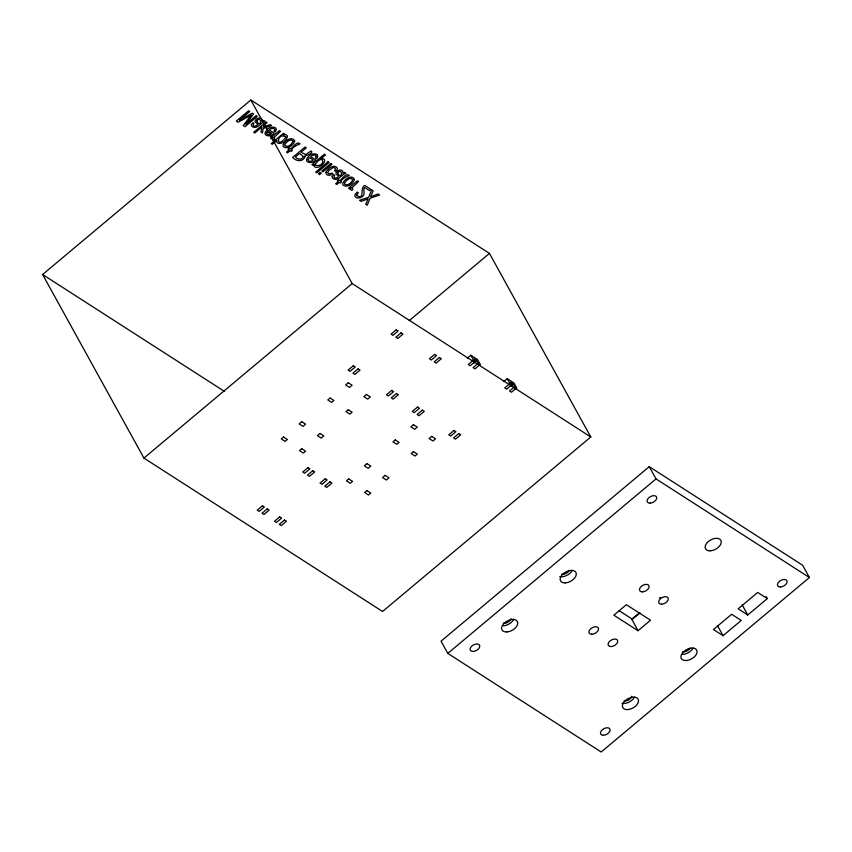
<?xml version="1.0" encoding="UTF-8"?>
<svg xmlns="http://www.w3.org/2000/svg" width="852" height="852" viewBox="0 0 852 852"><rect width="100%" height="100%" fill="white"/><g stroke="black" fill="none" stroke-linecap="round" stroke-linejoin="round"><path stroke-width="1.28" d="M42.6 274.514L250.829 100.004L489.453 253.406L590.787 436.98L382.559 611.48L143.935 458.088L42.6 274.514L224.353 391.345M143.935 458.088L352.174 283.578L590.787 436.98M409.205 320.65L489.453 253.406M467.333 358.159L470.805 355.252L477.514 359.565L480.219 364.464L475.011 368.831L473.094 367.595L478.302 363.229L480.219 364.464M475.427 361.386L473.51 360.151L468.302 364.518L470.219 365.742L475.427 361.386L474.074 358.937L476.95 360.779L478.302 363.229M474.351 362.963L476.95 360.779M503.766 381.579L507.228 378.671L513.937 382.985L516.642 387.884L511.445 392.239L509.528 391.015L514.725 386.648L516.642 387.884M511.85 384.806L509.933 383.57L504.735 387.926L506.652 389.162L511.85 384.806L510.497 382.356L513.373 384.199L514.725 386.648M510.774 386.382L513.373 384.199M649.256 466.662L441.059 641.151L447.811 653.399L601.192 751.996L809.4 577.518L802.637 565.259L649.256 466.662L656.019 478.909L809.4 577.518M447.811 653.399L656.019 478.909M637.999 630.714L613.855 615.187L626.369 604.696L650.523 620.224L637.999 630.714L631.715 618.999L639.895 612.62M631.918 619.692L639.618 613.227M723.039 635.688L741.251 620.426L731.666 614.26L713.454 629.532L723.039 635.688L717.501 625.666M767.279 598.615L757.694 592.449L738.173 608.807L747.758 614.974L767.279 598.615L766.054 596.389M619.159 610.703L632.195 619.084M742.23 604.952L747.758 614.974M507.228 378.671L509.933 383.57M470.805 355.252L473.51 360.151M250.829 100.004L352.174 283.578M569.274 570.467A5.261 3.163 -28.9 0 1 561.809 574.141M511.072 618.573A5.261 3.163 -28.9 0 1 503.255 623.217M572.235 570.446A8.765 5.272 -28.9 0 1 559.785 576.57M693.027 648.095A8.765 5.272 -28.9 0 1 682.377 654.421M660.641 597.54A5.261 3.163 -28.9 0 1 659.373 597.923M690.067 648.116A5.261 3.163 -28.9 0 1 682.59 651.791M634.463 697.17A8.765 5.272 -28.9 0 1 622.013 703.294M631.854 696.222A5.261 3.163 -28.9 0 1 624.037 700.866M513.841 619.18A8.765 5.272 -28.9 0 1 503.447 625.826M256.761 121.08L258.571 123.945C263.406 122.443 259.04 116.564 256.761 121.08M337.616 173.052L339.426 175.917C344.251 174.415 339.884 168.547 337.616 173.052M356.647 195.033L356.626 195.566C365.348 200.667 359.512 187.515 364.784 185.448L370.854 189.357L369.427 190.55L364.592 187.44C362.451 190.102 365.966 194.352 362.441 196.461A4.878 2.939 -28.9 0 1 360.14 197.813L356.7 197.994L354.805 196.237L355.114 194.501L357.254 192.083L358.383 192.808L356.647 195.033M292.981 141.155C292.236 144.02 287.987 147.96 284.983 145.788A2.769 1.661 -28.9 0 1 284.973 144.318C286.336 142.05 290.734 138.003 292.981 141.155M352.739 179.57C351.993 182.435 347.744 186.375 344.74 184.202A2.769 1.661 -28.9 0 1 344.73 182.733C346.093 180.464 350.492 176.417 352.739 179.57M313.962 165.064L314.175 166.353C318.808 171.295 330.8 157.567 320.927 158.749L325.517 154.915L324.41 154.191L311.885 164.681L312.972 165.384L314.164 164.383L313.962 165.064M251.372 124.626L251.66 126.107C256.697 130.75 260.872 122.113 265.025 121.261L263.779 120.441L262.011 121.144C263.066 115.915 254.194 118.034 255.121 122.134C262.065 125.627 250.339 128.311 253.875 123.391L252.831 122.72L251.372 124.626M332.216 176.609L332.504 178.079C337.552 182.722 341.716 174.085 345.88 173.244L344.634 172.423L342.855 173.126C343.92 167.887 335.038 170.017 335.976 174.117C342.909 177.61 331.194 180.283 334.719 175.363L333.686 174.703L332.216 176.609M266.687 132.923C266.484 135.692 270.563 134.722 271.724 133.338L268.05 130.974L266.687 132.923M308.168 159.59C307.955 162.359 312.045 161.39 313.195 160.006L309.521 157.641L308.168 159.59M274.759 129.696L274.067 131.304L275.164 132.007C279.775 125.862 268.774 125.84 266.74 130.345C260.904 135.873 271.49 138.109 274.067 133.072L269.211 129.951C270.478 128.652 274.035 127.097 274.759 129.696M316.23 156.353L315.549 157.971L316.635 158.674C321.247 152.529 310.245 152.508 308.211 157.013C302.375 162.54 312.972 164.777 315.538 159.729L310.692 156.619C311.96 155.32 315.517 153.765 316.23 156.353M263.747 125.5L263.524 127.065L270.116 124.594L271.532 125.51L263.247 128.492L262.416 132.944L260.989 132.028L261.958 127.001L254.801 132.987L253.736 132.305L266.048 121.985L267.123 122.667L263.747 125.5M326.039 172.285C325.326 176.151 331.013 175.906 332.823 173.733L331.737 173.041L329.032 173.957L327.669 172.754L328.915 170.485L332.77 167.769A2.492 1.502 -28.9 0 1 334.538 167.62L335.528 169.026L334.517 170.709L335.603 171.401L336.828 169.899A4.143 2.492 -28.9 0 0 337.254 168.057C334.303 163.531 327.498 168.6 326.039 172.285M303.333 156.534C302.268 160.165 297.369 159.825 295.388 156.96L299.595 153.435L303.333 156.534M274.174 137.353C275.292 138.631 274.387 141.347 272.683 139.6L273.098 137.513L271.543 138.812L270.489 138.13L279.467 130.612L280.574 131.325L274.174 137.353M352.217 187.525C353.335 188.803 352.419 191.519 350.726 189.772L351.13 187.674L349.586 188.974L348.521 188.303L357.499 180.773L358.617 181.487L352.217 187.525M294.707 141.102C293.503 145.245 287.603 149.792 283.514 146.768A4.984 3.003 -28.9 0 1 283.173 144.691C284.536 140.718 292.513 135.543 294.707 141.102M315.389 164.053L315.4 165.224C325.975 167.855 324.282 152.061 315.389 164.053M354.464 179.516C353.26 183.659 347.36 188.207 343.271 185.182A4.984 3.003 -28.9 0 1 342.941 183.105C344.293 179.144 352.27 173.957 354.464 179.516M276.751 140.548L276.634 141.933L278.061 143.243A4.558 2.748 -28.9 0 0 280.553 143.243C285.228 143.243 291.576 133.114 283.439 134.861L284.589 133.902L283.556 133.242L271.202 143.594L272.278 144.286L276.751 140.548M304.941 156.683C303.184 162.221 295.814 161.475 292.726 157.364L305.037 147.045L306.273 147.833L300.99 152.263L305.644 154.542L311.065 150.921C314.281 152.189 307.157 155.767 304.899 155.916L304.941 156.683M285.952 137.14C275.058 151.177 277.038 131.091 285.952 137.14M371.674 189.889L368.618 197.27L359.565 200.337L361.099 201.328L368.128 198.867L365.721 204.288L367.18 205.236L370.141 198.25L379.641 195.012L378.118 194.032L370.609 196.695L373.165 190.837L371.674 189.889M251.084 115.18L243.257 125.574L245.003 126.692L257.315 116.373L256.154 115.616L245.791 124.339L253.587 113.976L252.373 113.188L239.38 120.217L249.796 111.537L248.624 110.781L236.302 121.101L238.07 122.23L251.084 115.18M289.297 148.397L288.061 149.43L288.956 150.005L286.453 152.103L287.571 152.827L290.085 150.729L291.139 151.411L292.374 150.378L291.309 149.696C293.919 146.48 297.167 144.883 300.117 143.881C296.571 140.537 293.035 148.024 290.191 148.972L289.297 148.397M327.977 161.795L315.666 172.115L316.774 172.828L329.085 162.508L327.977 161.795M320.15 172.466L318.446 173.904L319.575 174.628L321.279 173.19L320.15 172.466M330.757 163.584L321.822 171.071L322.951 171.795L331.886 164.308L330.757 163.584M338.51 180.038L337.275 181.071L338.169 181.646L335.667 183.744L336.785 184.469L339.288 182.36L340.353 183.042L341.577 182.008L340.523 181.327C343.132 178.121 346.381 176.513 349.331 175.523C345.784 172.168 342.248 179.665 339.405 180.613L338.51 180.038M353.324 365.753L348.117 370.119L350.034 371.344L355.241 366.988L353.324 365.753M396.265 329.767L391.068 334.133L392.985 335.358L398.182 331.002L396.265 329.767M358.117 368.831L352.92 373.197L354.837 374.433L360.034 370.066L358.117 368.831M401.058 332.844L395.86 337.211L397.777 338.446L402.975 334.08L401.058 332.844M283.546 437.012L281.277 438.918L285.111 441.379L287.38 439.472L283.546 437.012M301.768 421.74L299.169 423.923L303.003 426.383L305.602 424.2L301.768 421.74M330.065 398.022L327.796 399.929L331.63 402.4L333.899 400.493L330.065 398.022M348.287 382.75L345.688 384.934L349.522 387.404L352.121 385.221L348.287 382.75M301.757 448.716L299.489 450.623L303.323 453.083L305.602 451.177L301.757 448.716M319.979 433.444L317.381 435.628L321.215 438.098L323.813 435.915L319.979 433.444M348.276 409.727L346.008 411.633L349.842 414.104L352.11 412.198L348.276 409.727M366.498 394.465L363.9 396.649L367.734 399.109L370.332 396.925L366.498 394.465M391.675 390.408L386.467 394.764L388.384 395.999L393.592 391.632L391.675 390.408M434.616 354.421L429.408 358.777L431.325 360.013L436.533 355.646L434.616 354.421M262.427 505.811L257.229 510.167L259.146 511.402L264.344 507.046L262.427 505.811M307.977 467.642L302.769 472.008L304.686 473.233L309.894 468.877L307.977 467.642M396.468 393.486L391.26 397.852L393.177 399.077L398.385 394.721L396.468 393.486M439.408 357.499L434.2 361.866L436.117 363.09L441.325 358.735L439.408 357.499M267.219 508.889L262.022 513.255L263.939 514.491L269.136 510.124L267.219 508.889M312.769 470.719L307.561 475.086L309.478 476.321L314.686 471.955L312.769 470.719M279.69 516.898L274.482 521.264L276.399 522.5L281.607 518.133L279.69 516.898M325.23 478.739L320.022 483.095L321.939 484.33L327.147 479.964L325.23 478.739M417.555 407.043L412.347 411.409L414.264 412.634L419.472 408.278L417.555 407.043M284.483 519.986L279.275 524.342L281.192 525.577L286.4 521.222L284.483 519.986M330.022 481.817L324.814 486.172L326.731 487.408L331.939 483.052L330.022 481.817M422.347 410.121L417.139 414.487L419.056 415.723L424.264 411.356L422.347 410.121M348.734 478.909L346.455 480.816L350.289 483.286L352.568 481.38L348.734 478.909M366.956 463.648L364.347 465.831L368.181 468.291L370.79 466.108L366.956 463.648M395.253 439.93L392.974 441.837L396.808 444.297L399.087 442.39L395.253 439.93M413.476 424.658L410.866 426.841L414.7 429.301L417.31 427.129L413.476 424.658M366.946 490.624L364.677 492.531L368.511 494.991L370.78 493.084L366.946 490.624M385.168 475.352L382.559 477.535L386.393 479.995L389.002 477.823L385.168 475.352M413.465 451.635L411.197 453.541L415.03 456.012L417.299 454.105L413.465 451.635M431.687 436.373L429.078 438.546L432.912 441.017L435.521 438.833L431.687 436.373M453.978 430.462L448.78 434.818L450.697 436.054L455.895 431.698L453.978 430.462M458.77 433.54L453.573 437.907L455.49 439.142L460.687 434.776L458.77 433.54M642.28 591.863A5.261 3.163 -28.9 0 0 649.139 586.261A5.261 3.163 -28.9 0 0 641.513 586.187A5.261 3.163 -28.9 0 0 642.28 591.863M610.969 646.562A5.261 3.163 -28.9 0 0 617.732 640.896A5.261 3.163 -28.9 0 0 610.032 640.96A5.261 3.163 -28.9 0 0 610.969 646.562M709.95 550.829A8.765 5.272 -28.9 0 0 721.218 541.393A8.765 5.272 -28.9 0 0 708.395 541.489A8.765 5.272 -28.9 0 0 709.95 550.829M780.336 586.964A5.261 3.163 -28.9 0 0 787.099 581.298A5.261 3.163 -28.9 0 0 779.41 581.352A5.261 3.163 -28.9 0 0 780.336 586.964M603.365 735.276A5.261 3.163 -28.9 0 0 610.128 729.61A5.261 3.163 -28.9 0 0 602.428 729.663A5.261 3.163 -28.9 0 0 603.365 735.276M472.988 651.461A5.261 3.163 -28.9 0 0 479.751 645.795A5.261 3.163 -28.9 0 0 472.061 645.859A5.261 3.163 -28.9 0 0 472.988 651.461M650.268 503.138A5.261 3.163 -28.9 0 0 656.679 497.28A5.261 3.163 -28.9 0 0 648.787 497.76A5.261 3.163 -28.9 0 0 650.268 503.138M661.535 604.185A5.261 3.163 -28.9 0 0 668.298 598.519A5.261 3.163 -28.9 0 0 660.609 598.583A5.261 3.163 -28.9 0 0 661.535 604.185M591.789 634.239A5.261 3.163 -28.9 0 0 598.551 628.574A5.261 3.163 -28.9 0 0 590.862 628.638A5.261 3.163 -28.9 0 0 591.789 634.239M627.2 709.609A8.765 5.272 -28.9 0 0 638.478 700.174A8.765 5.272 -28.9 0 0 625.645 700.269A8.765 5.272 -28.9 0 0 627.2 709.609M506.823 631.95A8.765 5.272 -28.9 0 0 517.633 622.237A8.765 5.272 -28.9 0 0 504.522 622.918A8.765 5.272 -28.9 0 0 506.823 631.95M564.982 582.896A8.765 5.272 -28.9 0 0 576.25 573.449A8.765 5.272 -28.9 0 0 563.428 573.545A8.765 5.272 -28.9 0 0 564.982 582.896M685.764 660.545A8.765 5.272 -28.9 0 0 697.032 651.098A8.765 5.272 -28.9 0 0 684.209 651.194A8.765 5.272 -28.9 0 0 685.764 660.545"/></g></svg>
